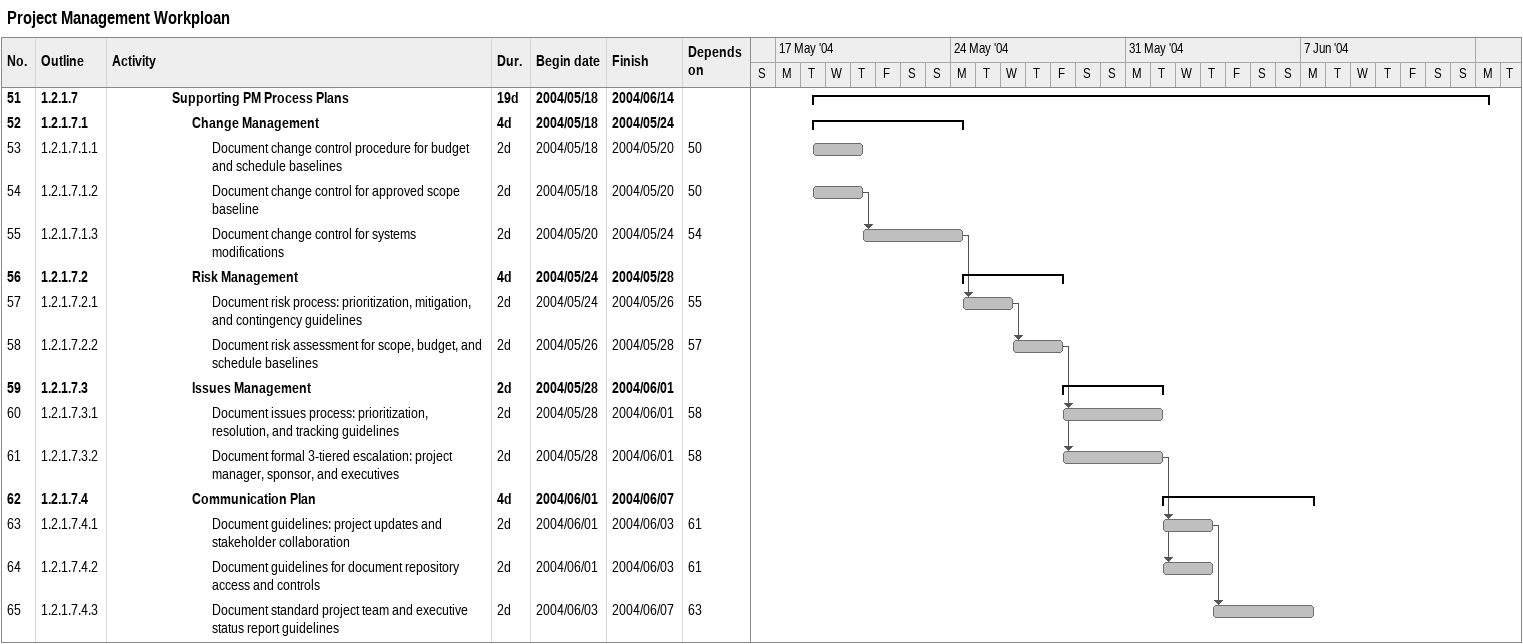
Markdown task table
Project Management Workploan

| ID | WBS | Task | Duration | Start | Finish | Predecessors |
|---|---|---|---|---|---|---|
| 51 | 1.2.1.7 | **Supporting PM Process Plans** | 19d | 2004-05-18 | 2004-06-14 |  |
| 52 | 1.2.1.7.1 | **Change Management** | 4d | 2004-05-18 | 2004-05-24 |  |
| 53 | 1.2.1.7.1.1 | Document change control procedure for budget and schedule baselines | 2d | 2004-05-18 | 2004-05-20 | 50 |
| 54 | 1.2.1.7.1.2 | Document change control for approved scope baseline | 2d | 2004-05-18 | 2004-05-20 | 50 |
| 55 | 1.2.1.7.1.3 | Document change control for systems modifications | 2d | 2004-05-20 | 2004-05-24 | 54 |
| 56 | 1.2.1.7.2 | **Risk Management** | 4d | 2004-05-24 | 2004-05-28 |  |
| 57 | 1.2.1.7.2.1 | Document risk process: prioritization, mitigation, and contingency guidelines | 2d | 2004-05-24 | 2004-05-26 | 55 |
| 58 | 1.2.1.7.2.2 | Document risk assessment for scope, budget, and schedule baselines | 2d | 2004-05-26 | 2004-05-28 | 57 |
| 59 | 1.2.1.7.3 | **Issues Management** | 2d | 2004-05-28 | 2004-06-01 |  |
| 60 | 1.2.1.7.3.1 | Document issues process: prioritization, resolution, and tracking guidelines | 2d | 2004-05-28 | 2004-06-01 | 58 |
| 61 | 1.2.1.7.3.2 | Document formal 3-tiered escalation: project manager, sponsor, and executives | 2d | 2004-05-28 | 2004-06-01 | 58 |
| 62 | 1.2.1.7.4 | **Communication Plan** | 4d | 2004-06-01 | 2004-06-07 |  |
| 63 | 1.2.1.7.4.1 | Document guidelines: project updates and stakeholder collaboration | 2d | 2004-06-01 | 2004-06-03 | 61 |
| 64 | 1.2.1.7.4.2 | Document guidelines for document repository access and controls | 2d | 2004-06-01 | 2004-06-03 | 61 |
| 65 | 1.2.1.7.4.3 | Document standard project team and executive status report guidelines | 2d | 2004-06-03 | 2004-06-07 | 63 |
